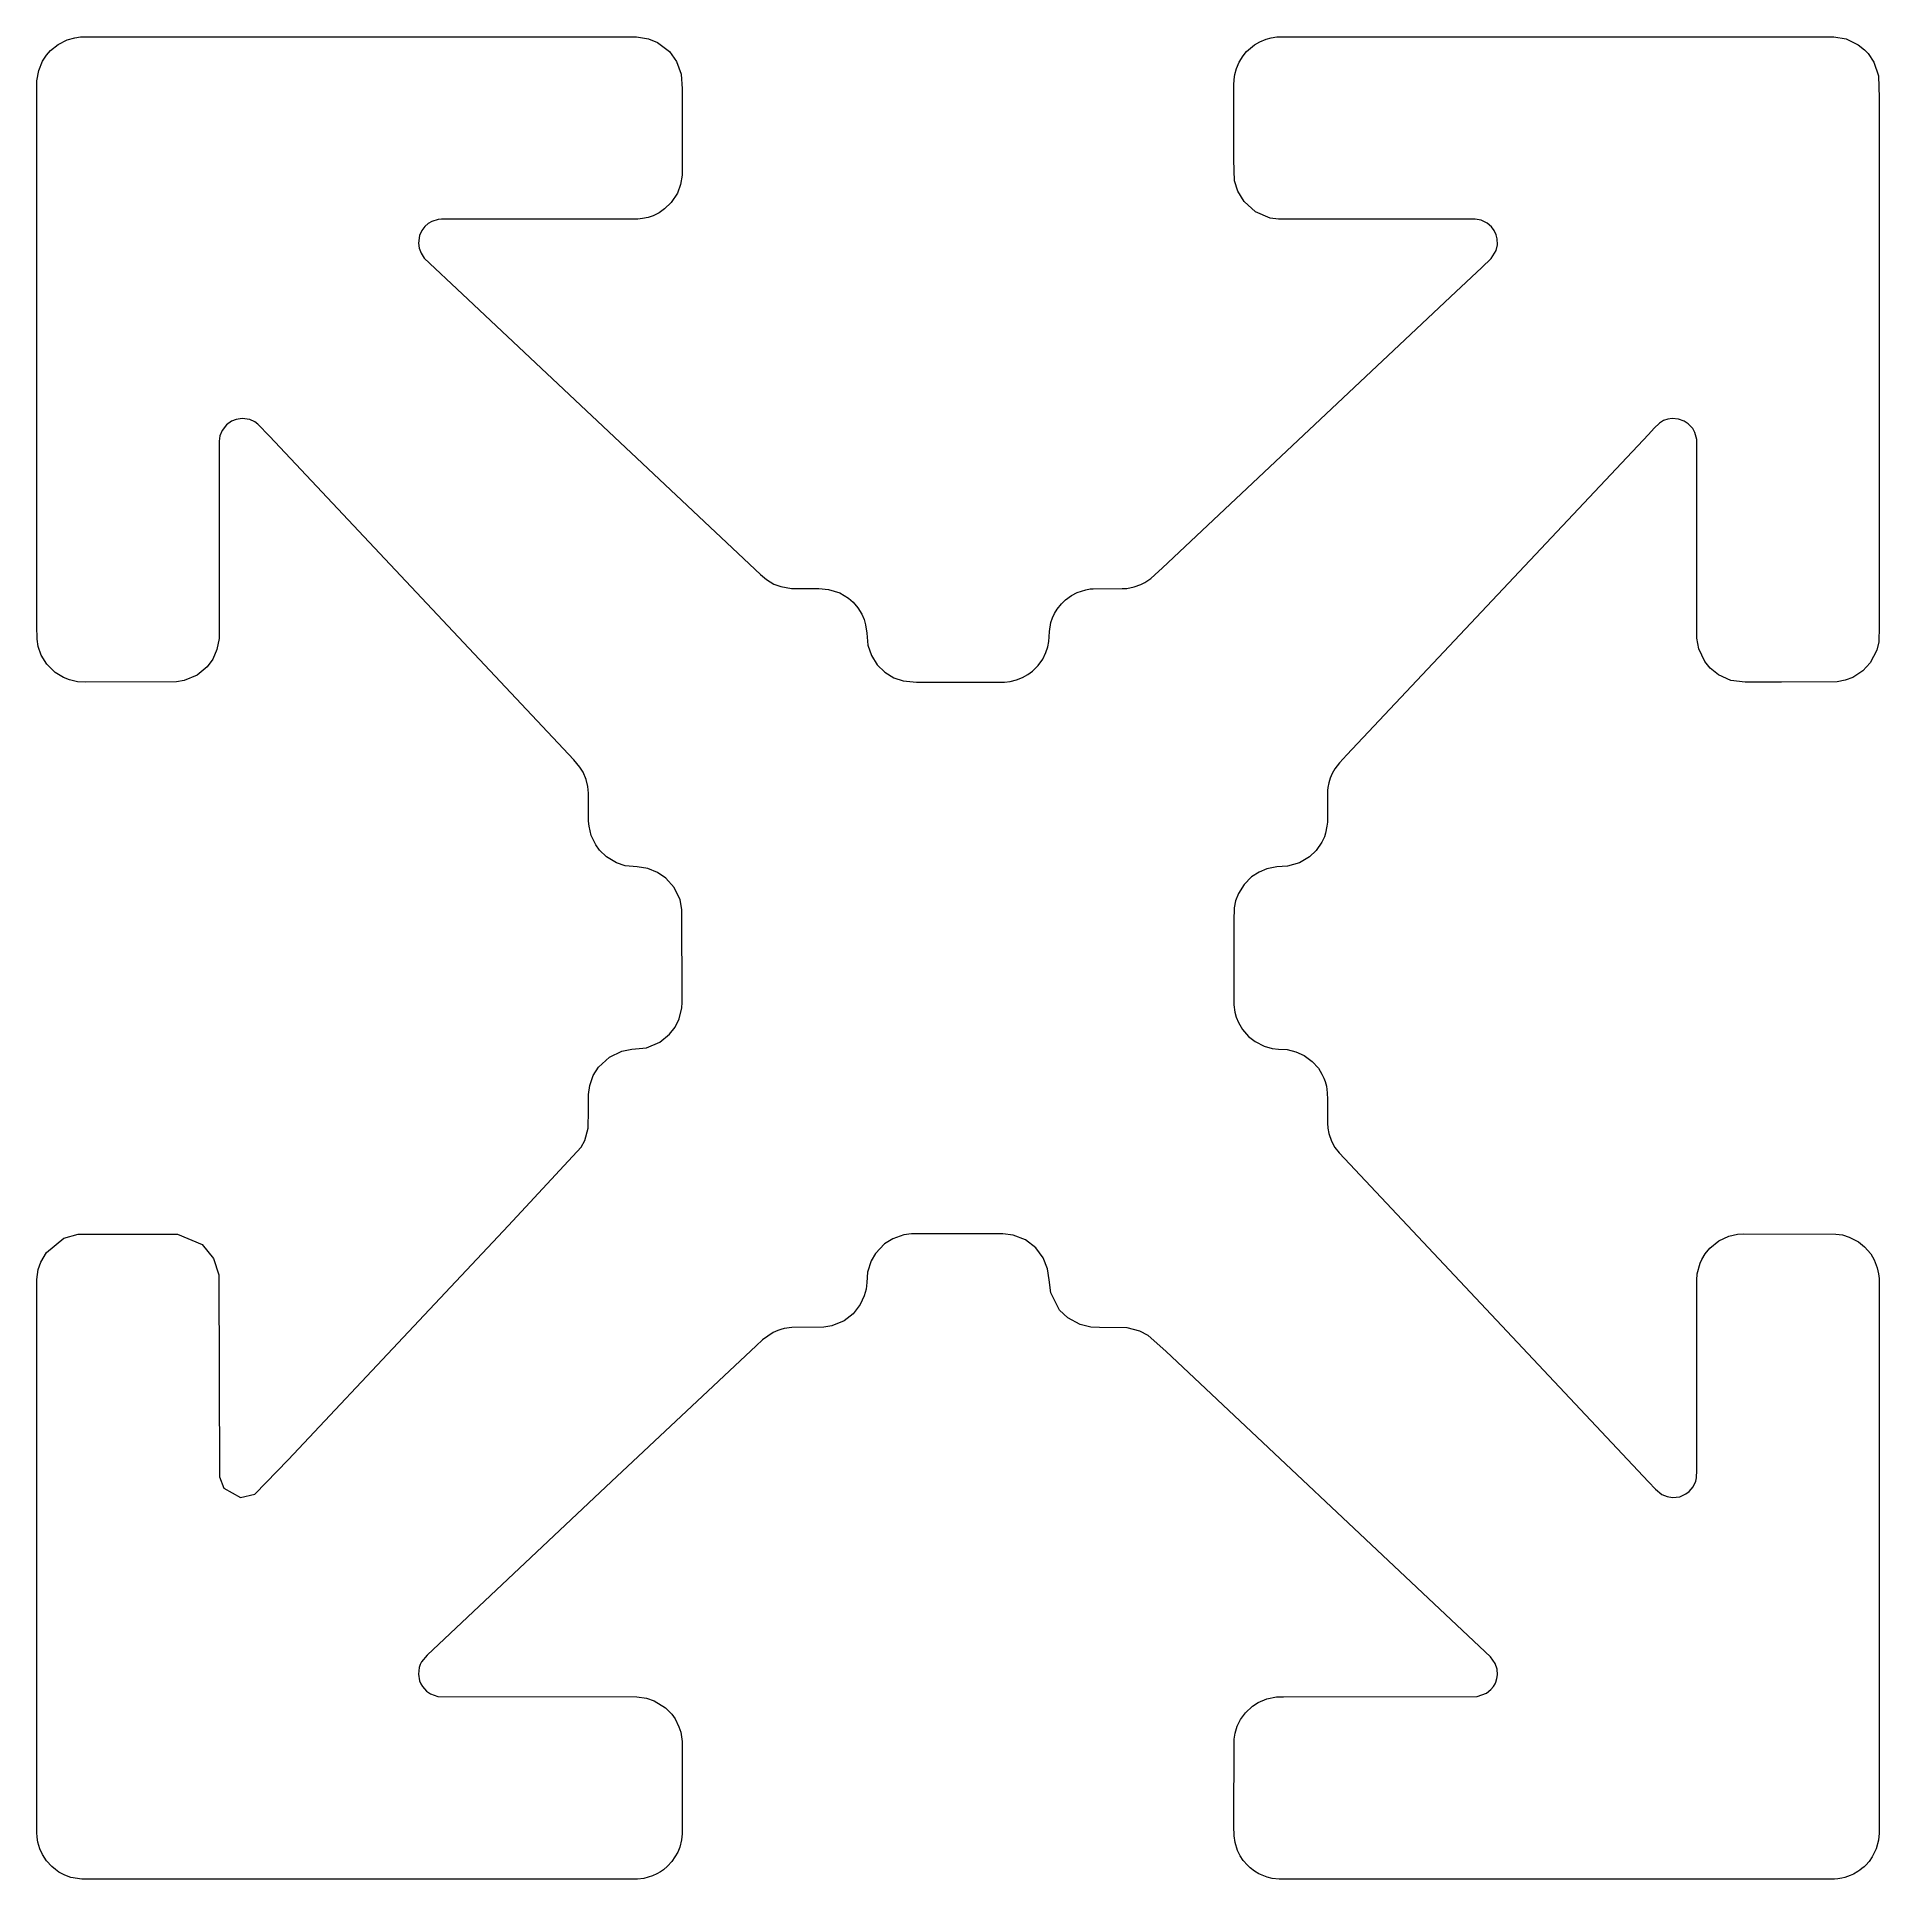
# Model space of a CAD drawing. Header units: inches. Extents: x 0.08 to 9.93, y 0.07 to 9.92.
import ezdxf

# ---------------------------------------------------------------- set-up
doc = ezdxf.new("R2010")
doc.units = ezdxf.units.IN
doc.header["$MEASUREMENT"] = 0
doc.layers.add('tslot1', color=3, linetype='CONTINUOUS', lineweight=0)

msp = doc.modelspace()

# ---------------------------------------------------------------- linework, layer by layer
at = {"layer": 'tslot1'}
for p, q in [((0.1263, 9.8261), (0.1489, 9.852)), ((0.1489, 9.852), (0.1894, 9.8847)), ((0.1894, 9.8847), (0.2379, 9.9091)), ((0.2379, 9.9091), (0.2785, 9.9204)), ((0.2785, 9.9204), (0.3096, 9.9244)), ((0.3096, 9.9244), (0.3254, 9.9249)), ((0.3254, 9.9249), (3.2814, 9.9248)), ((3.2814, 9.9248), (3.3456, 9.9148)), ((3.3456, 9.9148), (3.394, 9.8949)), ((3.394, 9.8949), (3.4573, 9.8463)), ((6.5435, 9.8464), (6.5864, 9.8827)), ((6.5864, 9.8827), (6.6133, 9.8984)), ((6.6133, 9.8984), (6.6482, 9.9127)), ((6.6482, 9.9127), (6.6746, 9.9197)), ((6.6746, 9.9197), (6.7054, 9.9241)), ((6.7054, 9.9241), (6.7573, 9.9249)), ((6.7573, 9.9249), (9.0766, 9.9249)), ((9.0766, 9.9249), (9.6825, 9.9248)), ((9.6825, 9.9248), (9.7481, 9.914)), ((9.7481, 9.914), (9.8138, 9.883)), ((9.8138, 9.883), (9.8477, 9.856)), ((9.8477, 9.856), (9.8672, 9.8351)), ((0.0854, 9.7451), (0.1055, 9.794)), ((0.1055, 9.794), (0.1263, 9.8261)), ((3.4573, 9.8463), (3.4954, 9.7935)), ((3.4954, 9.7935), (3.5201, 9.7258)), ((6.4803, 9.7242), (6.4888, 9.7558)), ((6.4888, 9.7558), (6.5029, 9.789)), ((6.5029, 9.789), (6.5249, 9.8242)), ((6.5249, 9.8242), (6.5435, 9.8464)), ((9.8672, 9.8351), (9.8976, 9.7894)), ((9.8976, 9.7894), (9.9219, 9.716)), ((0.0754, 9.4732), (0.0758, 9.6899)), ((0.0758, 9.6899), (0.0854, 9.7451)), ((3.5201, 9.7258), (3.5254, 9.6471)), ((6.4754, 9.6669), (6.4763, 9.6966)), ((6.4754, 9.2672), (6.4754, 9.6669)), ((6.4763, 9.6966), (6.4803, 9.7242)), ((9.9219, 9.716), (9.9254, 9.5989)), ((3.5254, 9.6471), (3.5249, 9.1845)), ((9.9254, 9.5989), (9.9254, 6.7714)), ((0.0754, 6.7762), (0.0754, 9.4732)), ((6.4795, 9.1545), (6.4754, 9.2672)), ((3.5249, 9.1845), (3.517, 9.1356)), ((3.4999, 9.0899), (3.4673, 9.0396)), ((3.517, 9.1356), (3.4999, 9.0899)), ((6.4963, 9.0997), (6.4795, 9.1545)), ((6.5299, 9.0439), (6.4963, 9.0997)), ((3.3705, 8.9687), (3.3446, 8.9596)), ((3.4023, 8.9845), (3.3705, 8.9687)), ((3.4316, 9.0047), (3.4023, 8.9845)), ((3.4673, 9.0396), (3.4316, 9.0047)), ((6.5902, 8.9896), (6.5299, 9.0439)), ((6.6689, 8.9563), (6.5902, 8.9896)), ((2.1339, 8.8898), (2.1214, 8.8622)), ((2.1497, 8.9105), (2.1339, 8.8898)), ((2.1674, 8.9261), (2.1497, 8.9105)), ((2.188, 8.9382), (2.1674, 8.9261)), ((2.2202, 8.9482), (2.188, 8.9382)), ((2.2386, 8.9498), (2.2202, 8.9482)), ((3.2885, 8.9502), (2.2386, 8.9498)), ((3.3143, 8.9529), (3.2885, 8.9502)), ((3.3446, 8.9596), (3.3143, 8.9529)), ((6.7138, 8.9501), (6.6689, 8.9563)), ((7.7662, 8.9497), (6.7138, 8.9501)), ((7.7975, 8.9441), (7.7662, 8.9497)), ((7.8296, 8.9287), (7.7975, 8.9441)), ((7.853, 8.9083), (7.8296, 8.9287)), ((7.8667, 8.89), (7.853, 8.9083)), ((7.8777, 8.8669), (7.8667, 8.89)), ((7.8834, 8.8448), (7.8777, 8.8669)), ((2.1214, 8.8622), (2.1158, 8.8219)), ((2.1158, 8.8219), (2.1194, 8.7947)), ((2.1194, 8.7947), (2.1293, 8.7681)), ((2.1293, 8.7681), (2.1469, 8.7422)), ((7.8514, 8.7396), (7.8778, 8.7832)), ((7.8778, 8.7832), (7.8843, 8.8122)), ((7.8843, 8.8122), (7.8834, 8.8448)), ((2.1469, 8.7422), (2.3506, 8.5499)), ((7.6628, 8.5619), (7.8002, 8.6911)), ((7.8002, 8.6911), (7.8514, 8.7396)), ((2.3506, 8.5499), (3.9445, 7.0509)), ((6.0935, 7.0859), (7.6628, 8.5619)), ((1.1739, 7.8845), (1.1414, 7.8798)), ((1.2149, 7.8781), (1.1739, 7.8845)), ((8.7947, 7.8807), (8.7725, 7.8728)), ((8.8184, 7.8843), (8.7947, 7.8807)), ((8.8521, 7.8816), (8.8184, 7.8843)), ((8.8834, 7.8702), (8.8521, 7.8816)), ((1.0543, 7.7908), (1.0504, 7.764)), ((1.0661, 7.8203), (1.0543, 7.7908)), ((1.0899, 7.8507), (1.0661, 7.8203)), ((1.1164, 7.8697), (1.0899, 7.8507)), ((1.1414, 7.8798), (1.1164, 7.8697)), ((1.2411, 7.8658), (1.2149, 7.8781)), ((1.2567, 7.8544), (1.2411, 7.8658)), ((1.3192, 7.789), (1.2567, 7.8544)), ((2.9459, 6.0594), (1.3192, 7.789)), ((8.6913, 7.7994), (7.0798, 6.0859)), ((8.7226, 7.8327), (8.6913, 7.7994)), ((8.7503, 7.8595), (8.7226, 7.8327)), ((8.7725, 7.8728), (8.7503, 7.8595)), ((8.9045, 7.8562), (8.8834, 7.8702)), ((8.9283, 7.8303), (8.9045, 7.8562)), ((8.9401, 7.8091), (8.9283, 7.8303)), ((8.9497, 7.7724), (8.9401, 7.8091)), ((1.0504, 7.7329), (1.0498, 6.7079)), ((1.0504, 7.764), (1.0504, 7.7329)), ((8.9504, 7.7421), (8.9497, 7.7724)), ((8.9508, 6.7096), (8.9504, 7.7421)), ((3.9445, 7.0509), (3.9765, 7.0233)), ((3.9765, 7.0233), (4.0164, 6.9994)), ((4.0164, 6.9994), (4.0529, 6.9853)), ((5.9427, 6.9838), (5.9787, 6.9968)), ((5.9787, 6.9968), (5.9995, 7.0073)), ((5.9995, 7.0073), (6.0311, 7.0286)), ((6.0311, 7.0286), (6.0535, 7.0484)), ((6.0535, 7.0484), (6.0935, 7.0859)), ((4.0529, 6.9853), (4.1099, 6.9753)), ((4.1099, 6.9753), (4.1521, 6.9749)), ((4.1521, 6.9749), (4.2556, 6.9749)), ((4.2556, 6.9749), (4.3079, 6.9708)), ((4.3079, 6.9708), (4.3686, 6.9514)), ((4.3686, 6.9514), (4.415, 6.9232)), ((4.415, 6.9232), (4.4391, 6.9022)), ((4.4391, 6.9022), (4.4648, 6.8723)), ((5.554, 6.8942), (5.5752, 6.9147)), ((5.5752, 6.9147), (5.6063, 6.9374)), ((5.6063, 6.9374), (5.6377, 6.9539)), ((5.6377, 6.9539), (5.684, 6.969)), ((5.684, 6.969), (5.7074, 6.973)), ((5.7074, 6.973), (5.7239, 6.9745)), ((5.7239, 6.9745), (5.8775, 6.9749)), ((5.8775, 6.9749), (5.9032, 6.9763)), ((5.9032, 6.9763), (5.9427, 6.9838)), ((4.4648, 6.8723), (4.4855, 6.8386)), ((4.4855, 6.8386), (4.4981, 6.8094)), ((4.4981, 6.8094), (4.5065, 6.7809)), ((5.4973, 6.7931), (5.5059, 6.8182)), ((5.5059, 6.8182), (5.5164, 6.841)), ((5.5164, 6.841), (5.5309, 6.8651)), ((5.5309, 6.8651), (5.554, 6.8942)), ((0.0762, 6.7037), (0.0754, 6.7762)), ((0.0825, 6.6656), (0.0762, 6.7037)), ((1.0498, 6.7079), (1.0384, 6.6486)), ((4.5065, 6.7809), (4.5126, 6.7358)), ((4.5126, 6.7358), (4.5183, 6.6727)), ((5.4857, 6.6921), (5.4877, 6.7176)), ((5.4877, 6.7176), (5.4888, 6.7464)), ((5.4888, 6.7464), (5.4973, 6.7931)), ((8.9611, 6.6523), (8.9508, 6.7096)), ((9.9254, 6.7714), (9.923, 6.6903)), ((0.099, 6.6186), (0.0825, 6.6656)), ((0.1289, 6.5702), (0.099, 6.6186)), ((1.0384, 6.6486), (1.0157, 6.5978)), ((4.5183, 6.6727), (4.5373, 6.6171)), ((4.5373, 6.6171), (4.5681, 6.5681)), ((5.4533, 6.598), (5.4703, 6.633)), ((5.4703, 6.633), (5.4803, 6.664)), ((5.4803, 6.664), (5.4857, 6.6921)), ((8.9933, 6.5847), (8.9611, 6.6523)), ((9.9123, 6.6451), (9.8781, 6.5785)), ((9.923, 6.6903), (9.9123, 6.6451)), ((0.1736, 6.5262), (0.1289, 6.5702)), ((0.2174, 6.4994), (0.1736, 6.5262)), ((0.9328, 6.5128), (0.8628, 6.4828)), ((0.9851, 6.5564), (0.9328, 6.5128)), ((1.0157, 6.5978), (0.9851, 6.5564)), ((4.5681, 6.5681), (4.6091, 6.5277)), ((4.6091, 6.5277), (4.6572, 6.4983)), ((5.3449, 6.4989), (5.3745, 6.5155)), ((5.3745, 6.5155), (5.3989, 6.5336)), ((5.3989, 6.5336), (5.4295, 6.5643)), ((5.4295, 6.5643), (5.4533, 6.598)), ((9.0221, 6.5496), (8.9933, 6.5847)), ((9.0656, 6.5143), (9.0221, 6.5496)), ((9.1319, 6.4844), (9.0656, 6.5143)), ((9.8387, 6.5356), (9.7848, 6.5001)), ((9.8781, 6.5785), (9.8387, 6.5356)), ((0.2496, 6.4866), (0.2174, 6.4994)), ((0.293, 6.477), (0.2496, 6.4866)), ((0.3332, 6.4749), (0.293, 6.477)), ((0.8229, 6.4759), (0.3332, 6.4749)), ((0.8628, 6.4828), (0.8229, 6.4759)), ((4.6572, 6.4983), (4.7076, 6.481)), ((4.7076, 6.481), (4.7777, 6.4749)), ((4.7777, 6.4749), (5.2482, 6.4751)), ((5.2482, 6.4751), (5.2796, 6.4784)), ((5.2796, 6.4784), (5.3136, 6.4866)), ((5.3136, 6.4866), (5.3449, 6.4989)), ((9.2089, 6.4749), (9.1319, 6.4844)), ((9.4031, 6.4749), (9.2089, 6.4749)), ((9.7006, 6.4761), (9.4031, 6.4749)), ((9.7442, 6.4845), (9.7006, 6.4761)), ((9.7848, 6.5001), (9.7442, 6.4845)), ((2.979, 6.0207), (2.9459, 6.0594)), ((2.996, 5.9933), (2.979, 6.0207)), ((7.0153, 6.0114), (7.0008, 5.9857)), ((7.04, 6.0435), (7.0153, 6.0114)), ((7.0798, 6.0859), (7.04, 6.0435)), ((3.0125, 5.9549), (2.996, 5.9933)), ((3.0218, 5.9176), (3.0125, 5.9549)), ((3.0253, 5.8804), (3.0218, 5.9176)), ((6.9779, 5.9115), (6.9761, 5.8947)), ((6.9827, 5.9358), (6.9779, 5.9115)), ((6.9903, 5.961), (6.9827, 5.9358)), ((7.0008, 5.9857), (6.9903, 5.961)), ((3.0254, 5.7319), (3.0253, 5.8804)), ((6.9754, 5.8717), (6.9751, 5.7269)), ((6.9761, 5.8947), (6.9754, 5.8717)), ((3.0275, 5.7048), (3.0254, 5.7319)), ((6.9751, 5.7269), (6.9731, 5.7042)), ((3.0392, 5.6552), (3.0275, 5.7048)), ((3.0637, 5.6044), (3.0392, 5.6552)), ((6.9455, 5.619), (6.9145, 5.5739)), ((6.959, 5.6485), (6.9455, 5.619)), ((6.9655, 5.6678), (6.959, 5.6485)), ((6.9731, 5.7042), (6.9655, 5.6678)), ((3.084, 5.5765), (3.0637, 5.6044)), ((3.1212, 5.5405), (3.084, 5.5765)), ((3.1745, 5.5086), (3.1212, 5.5405)), ((6.8795, 5.5406), (6.826, 5.5085)), ((6.9145, 5.5739), (6.8795, 5.5406)), ((3.2214, 5.4932), (3.1745, 5.5086)), ((3.2842, 5.4872), (3.2214, 5.4932)), ((3.3416, 5.4784), (3.2842, 5.4872)), ((3.394, 5.4574), (3.3416, 5.4784)), ((3.4391, 5.4262), (3.394, 5.4574)), ((3.4826, 5.3772), (3.4391, 5.4262)), ((6.5702, 5.4334), (6.5302, 5.3936)), ((6.6102, 5.4593), (6.5702, 5.4334)), ((6.651, 5.476), (6.6102, 5.4593)), ((6.705, 5.4865), (6.651, 5.476)), ((6.762, 5.4901), (6.705, 5.4865)), ((6.826, 5.5085), (6.762, 5.4901)), ((3.5141, 5.3116), (3.4826, 5.3772)), ((6.4998, 5.3451), (6.4847, 5.3049)), ((6.5302, 5.3936), (6.4998, 5.3451)), ((3.5245, 5.2583), (3.5141, 5.3116)), ((3.5253, 4.7615), (3.5245, 5.2583)), ((6.4773, 5.2686), (6.4754, 5.1977)), ((6.4847, 5.3049), (6.4773, 5.2686)), ((6.4754, 5.1977), (6.4757, 4.7501)), ((3.5093, 4.6742), (3.5237, 4.7336)), ((3.5237, 4.7336), (3.5253, 4.7615)), ((6.4757, 4.7501), (6.4809, 4.71)), ((3.4586, 4.5923), (3.4878, 4.6306)), ((3.4878, 4.6306), (3.5093, 4.6742)), ((6.4809, 4.71), (6.4884, 4.6827)), ((6.4884, 4.6827), (6.4993, 4.6557)), ((6.4993, 4.6557), (6.522, 4.617)), ((3.3344, 4.5194), (3.4062, 4.5494)), ((3.4062, 4.5494), (3.4586, 4.5923)), ((6.522, 4.617), (6.5534, 4.5808)), ((6.5534, 4.5808), (6.5886, 4.5531)), ((6.5886, 4.5531), (6.6371, 4.5285)), ((3.0785, 4.4164), (3.1364, 4.4702)), ((3.1364, 4.4702), (3.2023, 4.5014)), ((3.2023, 4.5014), (3.2559, 4.5116)), ((3.2559, 4.5116), (3.3344, 4.5194)), ((6.6371, 4.5285), (6.68, 4.5165)), ((6.68, 4.5165), (6.7138, 4.5126)), ((6.7138, 4.5126), (6.7601, 4.5099)), ((6.7601, 4.5099), (6.8063, 4.4989)), ((6.8063, 4.4989), (6.851, 4.4785)), ((6.851, 4.4785), (6.8944, 4.4465)), ((6.8944, 4.4465), (6.927, 4.4101)), ((3.0318, 4.3188), (3.0506, 4.3718)), ((3.0506, 4.3718), (3.0785, 4.4164)), ((6.927, 4.4101), (6.9463, 4.3794)), ((6.9463, 4.3794), (6.9566, 4.3574)), ((6.9566, 4.3574), (6.9629, 4.3402)), ((6.9629, 4.3402), (6.9697, 4.3152)), ((3.0254, 4.2694), (3.0318, 4.3188)), ((3.0254, 4.1865), (3.0254, 4.2694)), ((6.9697, 4.3152), (6.9748, 4.2786)), ((6.9748, 4.2786), (6.9754, 4.244)), ((6.9754, 4.244), (6.9754, 4.1169)), ((3.023, 4.0901), (3.0254, 4.1865)), ((3.0048, 4.0246), (3.023, 4.0901)), ((6.9754, 4.1169), (6.9777, 4.0897)), ((6.9777, 4.0897), (6.9833, 4.0615)), ((6.9833, 4.0615), (6.9974, 4.0212)), ((2.5972, 3.5696), (2.9856, 3.9887)), ((2.9856, 3.9887), (3.0048, 4.0246)), ((6.9974, 4.0212), (7.0159, 3.9875)), ((7.0159, 3.9875), (7.0376, 3.9589)), ((7.0376, 3.9589), (7.0674, 3.927)), ((7.0674, 3.927), (8.6917, 2.1999)), ((2.062, 3.0006), (2.5972, 3.5696)), ((0.1262, 3.426), (0.2191, 3.5012)), ((0.2191, 3.5012), (0.2971, 3.5233)), ((0.2971, 3.5233), (0.8276, 3.5234)), ((0.8276, 3.5234), (0.959, 3.4681)), ((0.959, 3.4681), (1.0207, 3.393)), ((4.6078, 3.471), (4.5598, 3.4207)), ((4.6515, 3.4987), (4.6078, 3.471)), ((4.7099, 3.5192), (4.6515, 3.4987)), ((4.7517, 3.5246), (4.7099, 3.5192)), ((5.2403, 3.5248), (4.7517, 3.5246)), ((5.2947, 3.5183), (5.2403, 3.5248)), ((5.3606, 3.4926), (5.2947, 3.5183)), ((5.4167, 3.4495), (5.3606, 3.4926)), ((5.4565, 3.3961), (5.4167, 3.4495)), ((8.9958, 3.4186), (9.0197, 3.4477)), ((9.0197, 3.4477), (9.0678, 3.4869)), ((9.0678, 3.4869), (9.1217, 3.5122)), ((9.1217, 3.5122), (9.1674, 3.5227)), ((9.1674, 3.5227), (9.2001, 3.5249)), ((9.2001, 3.5249), (9.694, 3.5242)), ((9.694, 3.5242), (9.7298, 3.5189)), ((9.7298, 3.5189), (9.7655, 3.508)), ((9.7655, 3.508), (9.8151, 3.4821)), ((9.8151, 3.4821), (9.8477, 3.456)), ((9.8477, 3.456), (9.88, 3.4184)), ((0.0824, 3.334), (0.0958, 3.3738)), ((0.0958, 3.3738), (0.1262, 3.426)), ((1.0207, 3.393), (1.0484, 3.3058)), ((4.5368, 3.3815), (4.5169, 3.3196)), ((4.5598, 3.4207), (4.5368, 3.3815)), ((5.4797, 3.3383), (5.4565, 3.3961)), ((8.9531, 3.3117), (8.9684, 3.368)), ((8.9684, 3.368), (8.9777, 3.3886)), ((8.9777, 3.3886), (8.9958, 3.4186)), ((9.88, 3.4184), (9.8992, 3.3862)), ((9.8992, 3.3862), (9.9156, 3.3439)), ((0.0754, 3.2818), (0.0824, 3.334)), ((0.0754, 0.3238), (0.0754, 3.2818)), ((1.0484, 3.3058), (1.0512, 2.2256)), ((4.5127, 3.2657), (4.5087, 3.2297)), ((4.5169, 3.3196), (4.5127, 3.2657)), ((5.4878, 3.2798), (5.4797, 3.3383)), ((5.4966, 3.2094), (5.4878, 3.2798)), ((8.9504, 3.2779), (8.9531, 3.3117)), ((8.9504, 2.2614), (8.9504, 3.2779)), ((9.9156, 3.3439), (9.9226, 3.3119)), ((9.9226, 3.3119), (9.9251, 3.2856)), ((9.9251, 3.2856), (9.9253, 0.3201)), ((4.499, 3.1928), (4.478, 3.1476)), ((4.5087, 3.2297), (4.499, 3.1928)), ((5.5434, 3.1177), (5.4966, 3.2094)), ((4.3911, 3.0603), (4.3258, 3.0329)), ((4.4392, 3.0977), (4.3911, 3.0603)), ((4.478, 3.1476), (4.4392, 3.0977)), ((5.587, 3.0755), (5.5434, 3.1177)), ((5.6532, 3.0396), (5.587, 3.0755)), ((1.4197, 2.3176), (2.062, 3.0006)), ((3.9546, 2.9583), (3.9213, 2.9271)), ((4.012, 2.9981), (3.9546, 2.9583)), ((4.0362, 3.0088), (4.012, 2.9981)), ((4.0532, 3.0145), (4.0362, 3.0088)), ((4.0708, 3.019), (4.0532, 3.0145)), ((4.1112, 3.0245), (4.0708, 3.019)), ((4.2826, 3.0256), (4.1112, 3.0245)), ((4.3258, 3.0329), (4.2826, 3.0256)), ((5.7102, 3.0264), (5.6532, 3.0396)), ((5.757, 3.0249), (5.7102, 3.0264)), ((5.905, 3.0232), (5.757, 3.0249)), ((5.9727, 3.0055), (5.905, 3.0232)), ((6.0166, 2.9818), (5.9727, 3.0055)), ((6.1108, 2.8975), (6.0166, 2.9818)), ((3.9213, 2.9271), (3.1483, 2.2001)), ((7.7281, 1.3764), (6.1108, 2.8975)), ((1.2409, 2.1338), (1.4197, 2.3176)), ((1.0512, 2.2256), (1.0747, 2.1661)), ((3.1483, 2.2001), (2.1614, 1.2719)), ((8.6917, 2.1999), (8.7287, 2.1606)), ((8.9096, 2.1479), (8.9302, 2.1721)), ((8.9302, 2.1721), (8.9448, 2.2034)), ((8.9448, 2.2034), (8.9489, 2.2211)), ((8.9489, 2.2211), (8.9504, 2.2614)), ((1.0747, 2.1661), (1.1647, 2.1157)), ((1.1647, 2.1157), (1.2409, 2.1338)), ((8.7287, 2.1606), (8.7638, 2.1314)), ((8.7638, 2.1314), (8.7915, 2.1199)), ((8.7915, 2.1199), (8.8203, 2.1153)), ((8.8203, 2.1153), (8.8589, 2.1198)), ((8.8589, 2.1198), (8.8926, 2.1348)), ((8.8926, 2.1348), (8.9096, 2.1479)), ((7.848, 1.2636), (7.7281, 1.3764)), ((2.1197, 1.206), (2.1158, 1.171)), ((2.1249, 1.2218), (2.1197, 1.206)), ((2.132, 1.2365), (2.1249, 1.2218)), ((2.1614, 1.2719), (2.132, 1.2365)), ((7.8731, 1.228), (7.848, 1.2636)), ((7.8828, 1.1983), (7.8731, 1.228)), ((7.8848, 1.1674), (7.8828, 1.1983)), ((2.1158, 1.171), (2.1221, 1.1353)), ((2.1221, 1.1353), (2.1285, 1.1198)), ((2.1285, 1.1198), (2.1372, 1.1047)), ((2.1372, 1.1047), (2.1587, 1.0805)), ((7.8263, 1.0689), (7.8499, 1.088)), ((7.8499, 1.088), (7.8634, 1.1046)), ((7.8634, 1.1046), (7.8715, 1.1183)), ((7.8715, 1.1183), (7.8759, 1.1282)), ((7.8759, 1.1282), (7.882, 1.1476)), ((7.882, 1.1476), (7.8848, 1.1674)), ((2.1587, 1.0805), (2.1804, 1.0654)), ((2.1804, 1.0654), (2.2198, 1.0516)), ((2.2198, 1.0516), (3.2837, 1.0497)), ((3.2837, 1.0497), (3.3352, 1.0426)), ((3.3352, 1.0426), (3.376, 1.0287)), ((3.376, 1.0287), (3.4368, 0.9907)), ((3.4368, 0.9907), (3.4699, 0.9569)), ((6.5366, 0.9638), (6.5752, 0.9997)), ((6.5752, 0.9997), (6.6059, 1.0195)), ((6.6059, 1.0195), (6.6507, 1.0385)), ((6.6507, 1.0385), (6.7024, 1.0488)), ((6.7024, 1.0488), (6.7407, 1.0499)), ((6.7407, 1.0499), (7.776, 1.0509)), ((7.776, 1.0509), (7.8263, 1.0689)), ((3.4699, 0.9569), (3.4877, 0.9318)), ((3.4877, 0.9318), (3.5085, 0.89)), ((3.5085, 0.89), (3.5176, 0.8615)), ((6.4816, 0.8552), (6.4932, 0.8926)), ((6.4932, 0.8926), (6.5113, 0.929)), ((6.5113, 0.929), (6.5366, 0.9638)), ((3.5176, 0.8615), (3.5251, 0.8105)), ((3.5251, 0.8105), (3.5252, 0.3166)), ((6.4754, 0.3574), (6.4765, 0.8238)), ((6.4765, 0.8238), (6.4816, 0.8552)), ((0.0766, 0.2996), (0.0754, 0.3238)), ((0.0809, 0.2723), (0.0766, 0.2996)), ((3.5252, 0.3166), (3.5222, 0.2854)), ((6.4761, 0.3057), (6.4754, 0.3574)), ((6.4814, 0.2701), (6.4761, 0.3057)), ((9.9253, 0.3201), (9.922, 0.2839)), ((0.0914, 0.2367), (0.0809, 0.2723)), ((0.1051, 0.2066), (0.0914, 0.2367)), ((0.1273, 0.1724), (0.1051, 0.2066)), ((3.5016, 0.2185), (3.4711, 0.1694)), ((3.5127, 0.2465), (3.5016, 0.2185)), ((3.5222, 0.2854), (3.5127, 0.2465)), ((6.4952, 0.2272), (6.4814, 0.2701)), ((6.5086, 0.2003), (6.4952, 0.2272)), ((6.525, 0.1753), (6.5086, 0.2003)), ((9.9097, 0.2378), (9.8887, 0.1945)), ((9.922, 0.2839), (9.9097, 0.2378)), ((0.1548, 0.142), (0.1273, 0.1724)), ((0.1744, 0.1256), (0.1548, 0.142)), ((0.1925, 0.1131), (0.1744, 0.1256)), ((0.2254, 0.0957), (0.1925, 0.1131)), ((3.3906, 0.103), (3.3665, 0.0921)), ((3.4091, 0.1136), (3.3906, 0.103)), ((3.4261, 0.1254), (3.4091, 0.1136)), ((3.4478, 0.1439), (3.4261, 0.1254)), ((3.4711, 0.1694), (3.4478, 0.1439)), ((6.5477, 0.149), (6.525, 0.1753)), ((6.5624, 0.1353), (6.5477, 0.149)), ((6.5851, 0.1179), (6.5624, 0.1353)), ((6.6083, 0.104), (6.5851, 0.1179)), ((6.6539, 0.0853), (6.6083, 0.104)), ((9.7886, 0.102), (9.7704, 0.0936)), ((9.8114, 0.1151), (9.7886, 0.102)), ((9.8217, 0.1222), (9.8114, 0.1151)), ((9.8332, 0.131), (9.8217, 0.1222)), ((9.845, 0.1412), (9.8332, 0.131)), ((9.8538, 0.1497), (9.845, 0.1412)), ((9.8715, 0.1699), (9.8538, 0.1497)), ((9.8887, 0.1945), (9.8715, 0.1699)), ((0.2575, 0.0842), (0.2254, 0.0957)), ((0.3151, 0.0751), (0.2575, 0.0842)), ((1.9997, 0.0749), (0.3151, 0.0751)), ((3.287, 0.0751), (1.9997, 0.0749)), ((3.3208, 0.079), (3.287, 0.0751)), ((3.3665, 0.0921), (3.3208, 0.079)), ((6.6806, 0.0789), (6.6539, 0.0853)), ((6.7177, 0.075), (6.6806, 0.0789)), ((9.686, 0.0751), (6.7177, 0.075)), ((9.7036, 0.0765), (9.686, 0.0751)), ((9.7262, 0.0801), (9.7036, 0.0765)), ((9.742, 0.0839), (9.7262, 0.0801)), ((9.7704, 0.0936), (9.742, 0.0839))]:
    msp.add_line(p, q, dxfattribs=at)

doc.saveas('drawing.dxf')
